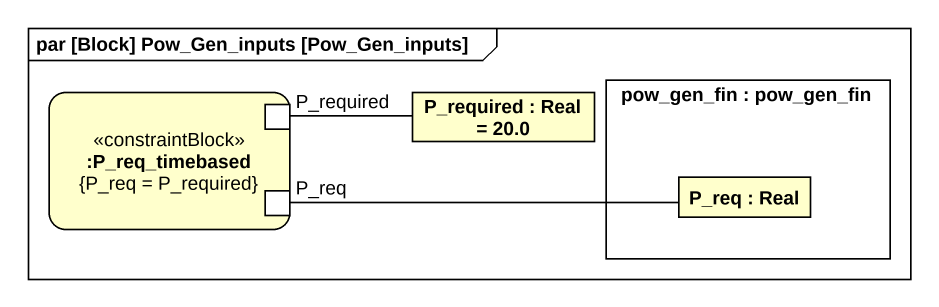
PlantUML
@startuml
mainframe par [Block] Pow_Gen_inputs [Pow_Gen_inputs]
rectangle ":P_req_timebased\n{P_req = P_required}" as P_req_timebased <<constraintBlock>> {
  port P_required
  port "P_req" as P_req_2
}
rectangle "P_required : Real = 20.0" as P_required_2
rectangle "pow_gen_fin : pow_gen_fin" as pow_gen_fin {
  rectangle "P_req : Real" as P_req
}
P_required -right- P_required_2
P_req_2 -right- P_req
@enduml
